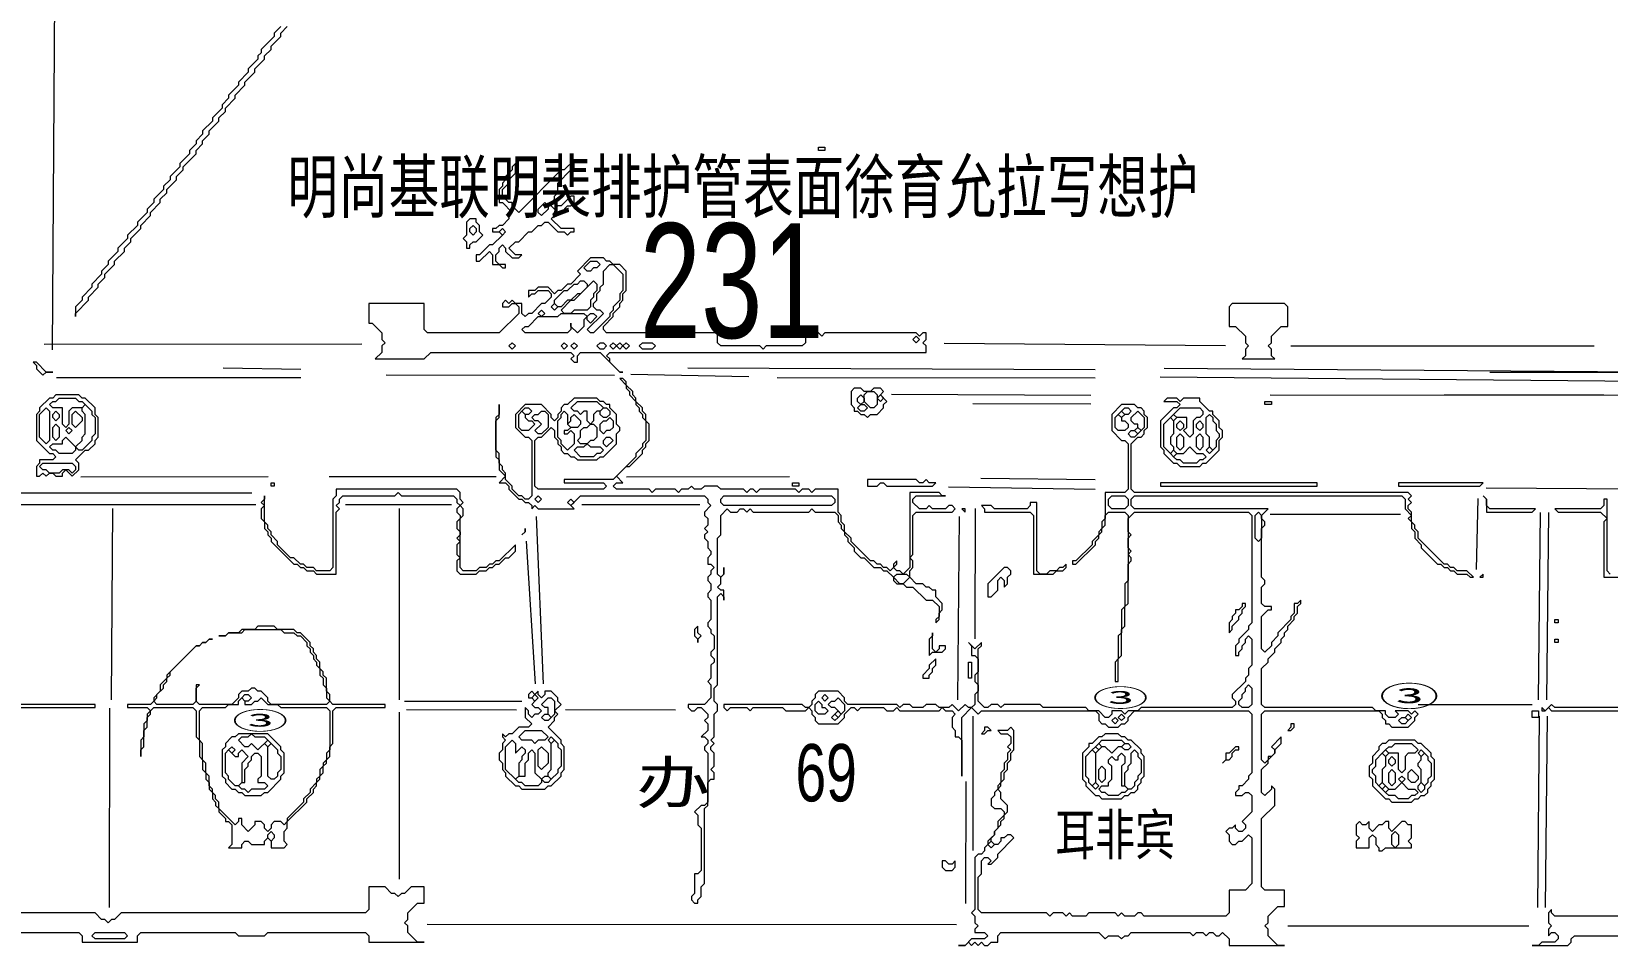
# Model space of a CAD drawing. Extents: x 10 to 1972, y 11 to 1392.
# Drawn here: x 730.5 to 1214.1, y 476 to 756.5 of the extents above; entities that cross this region are included whole.
import ezdxf

# ---------------------------------------------------------------- set-up
doc = ezdxf.new("R2010")
doc.units = 0
for name, color, linetype, lineweight in [('OCR_TEXT', 6, 'Continuous', 0), ('TRACE_CURVE', 6, 'Continuous', 0), ('TRACE_STRAIGHT', 5, 'Continuous', 0), ('TRACE_TEXT_SYMBOL', 6, 'Continuous', 0)]:
    doc.layers.add(name, color=color, linetype=linetype, lineweight=lineweight)
doc.styles.add('wqy-unicode', font='wqy-unicode.lff')

msp = doc.modelspace()

# ---------------------------------------------------------------- linework, layer by layer
at = {"layer": 'TRACE_CURVE', "color": 6}
for points in [[(807, 758), (805, 756), (805, 755), (801, 751), (801, 750), (800, 749), (800, 748), (797, 745), (797, 744), (794, 741), (794, 740), (791, 737), (791, 736), (789, 734), (789, 733), (786, 730), (786, 729), (783, 726), (783, 725), (781, 723), (781, 722), (779, 720), (779, 719), (776, 716), (776, 715), (773, 712), (773, 711)], [(799, 745), (802, 748), (802, 749), (804, 751), (804, 752), (807, 755), (807, 756), (809, 758)], [(773, 711), (771, 709), (771, 708), (768, 705), (768, 704), (766, 702), (766, 701), (763, 698), (763, 697), (760, 694), (760, 693), (757, 690), (757, 689), (754, 686), (754, 685), (752, 683), (752, 682), (749, 679), (749, 678), (746, 675), (746, 674), (744, 672), (744, 669), (744, 670), (748, 674), (748, 675), (751, 678), (751, 679), (753, 681), (753, 682), (756, 685), (756, 686), (759, 689), (759, 690), (761, 692), (761, 693), (764, 696), (764, 697), (767, 700), (767, 701), (770, 704), (770, 705), (772, 707), (772, 708), (775, 711), (775, 712), (777, 714), (777, 715), (781, 719), (781, 720), (783, 722), (783, 723), (785, 725), (785, 726), (788, 729), (788, 730), (790, 732), (790, 733), (793, 736), (793, 737), (796, 740), (796, 741), (799, 744), (799, 745)], [(911, 650), (913, 648), (913, 647), (914, 646), (914, 645), (916, 643), (916, 642), (917, 641), (917, 640), (918, 639), (918, 638), (919, 637), (919, 631), (918, 630), (918, 629), (916, 627), (916, 626), (909, 619), (894, 619), (894, 618), (906, 618), (907, 617), (906, 616), (886, 616), (885, 617), (885, 631), (886, 632), (887, 632), (890, 635), (891, 634), (891, 632), (892, 631), (892, 630), (893, 629), (893, 628), (894, 627), (895, 627), (896, 626), (897, 626), (898, 625), (904, 625), (905, 626), (906, 626), (910, 630), (910, 633), (911, 634), (911, 635), (910, 636), (910, 639), (908, 641), (908, 642), (907, 642), (906, 643), (905, 643), (904, 644), (897, 644), (895, 642), (894, 642), (893, 641), (893, 640), (892, 639), (892, 638), (891, 637), (890, 638)], [(993, 592), (992, 592), (991, 593), (990, 593), (989, 594), (988, 594), (982, 600), (982, 601), (980, 603), (980, 605), (979, 606), (979, 608), (978, 609), (978, 616), (971, 616), (970, 615), (969, 616), (967, 616), (966, 615), (965, 616), (954, 616), (953, 615), (952, 616), (951, 616), (950, 615), (949, 616), (942, 616), (941, 617), (937, 617), (936, 616), (934, 616), (933, 617), (932, 616), (930, 616), (929, 615), (928, 616), (922, 616), (921, 615), (920, 616), (910, 616), (909, 617), (910, 618), (912, 618), (910, 620), (913, 623), (914, 623), (918, 627), (918, 628), (919, 629), (919, 630), (920, 631), (920, 636), (919, 637), (919, 639), (918, 640), (918, 641), (916, 643), (916, 644), (915, 645), (915, 646), (913, 648), (913, 649), (912, 650), (911, 650)], [(890, 638), (890, 639), (887, 642), (882, 642), (879, 639), (879, 635), (882, 632), (883, 632), (884, 631), (884, 614), (883, 613), (882, 613), (881, 614), (880, 614), (878, 616), (878, 617), (876, 619), (876, 621), (875, 622), (875, 623), (874, 624), (874, 627), (873, 628), (873, 637), (874, 638), (874, 642), (874, 639), (873, 638), (873, 626), (874, 625), (874, 622), (876, 620), (874, 618), (876, 618), (877, 617), (877, 616), (880, 613), (881, 613), (882, 612), (883, 612), (884, 611), (884, 610), (885, 611), (886, 610), (897, 610), (896, 611), (899, 614), (937, 614), (938, 613), (938, 612), (939, 611), (937, 609), (937, 608), (938, 607), (938, 605), (937, 604), (938, 603), (937, 602), (937, 601), (938, 600), (938, 598), (939, 597), (939, 596), (938, 595)], [(1065, 642), (1062, 639), (1062, 634), (1065, 631), (1066, 631), (1067, 630), (1067, 616), (1066, 615), (1060, 615), (1060, 607), (1059, 606), (1059, 604), (1058, 603), (1058, 602), (1056, 600), (1056, 599), (1051, 594), (1050, 594), (1050, 593), (1051, 593), (1057, 599), (1057, 600), (1058, 601), (1058, 602), (1059, 603), (1059, 604), (1060, 605), (1060, 608), (1061, 609), (1066, 609), (1067, 608), (1067, 588), (1066, 587), (1066, 580), (1065, 579), (1065, 572), (1064, 571), (1064, 564), (1063, 563), (1063, 557), (1064, 557), (1064, 564), (1065, 565), (1065, 573), (1066, 574), (1066, 580), (1067, 581), (1067, 593), (1068, 594), (1068, 595), (1067, 596), (1068, 597), (1067, 598), (1067, 601), (1068, 602), (1067, 603), (1067, 607), (1069, 609), (1104, 609), (1105, 608), (1105, 575), (1104, 574), (1104, 573), (1101, 570)], [(1163, 593), (1164, 592), (1165, 592), (1166, 591), (1167, 591), (1168, 590), (1171, 590), (1172, 589), (1173, 589), (1171, 591), (1168, 591), (1167, 592), (1166, 592), (1165, 593), (1164, 593), (1156, 601), (1156, 603), (1155, 604), (1155, 605), (1154, 606), (1154, 609), (1153, 610), (1153, 611), (1154, 612), (1153, 613), (1154, 614), (1153, 615), (1069, 615), (1068, 616), (1068, 630), (1070, 632), (1071, 632), (1072, 633), (1072, 634), (1073, 635), (1073, 638), (1072, 639), (1072, 640), (1071, 641), (1070, 641), (1069, 642), (1065, 642)], [(985, 595), (986, 595), (989, 592), (991, 592), (992, 591), (993, 591), (995, 589), (995, 588), (996, 587), (998, 587), (999, 586), (1001, 586), (1005, 582), (1007, 582), (1009, 580), (1009, 577), (1008, 576), (1008, 575), (1009, 576), (1009, 578), (1010, 579), (1010, 581), (1008, 583), (1008, 585), (1007, 585), (1006, 586), (1005, 586), (1004, 587), (1002, 587), (1000, 589), (1000, 591), (1001, 592), (1001, 594), (1000, 595), (1001, 596), (1001, 608), (1002, 609), (1013, 609), (1014, 610), (1013, 611), (1012, 611), (1011, 610), (1007, 610), (1006, 611), (1005, 610), (1003, 610), (1001, 612), (1001, 613), (1002, 614), (1011, 614), (1010, 614), (1009, 615), (1000, 615), (1000, 592), (998, 590), (997, 591), (996, 591), (995, 592), (996, 593), (996, 594), (995, 593), (995, 592), (994, 591), (993, 592)], [(935, 490), (936, 491), (936, 494), (937, 495), (937, 518), (938, 519), (938, 526), (939, 527), (940, 527), (940, 529), (939, 530), (940, 531), (940, 535), (939, 536), (939, 537), (940, 538), (939, 539), (940, 540), (940, 547), (941, 548), (941, 550), (940, 551), (940, 555), (941, 556), (941, 583), (942, 584), (943, 583), (943, 582), (943, 585), (942, 585), (941, 586), (942, 587), (942, 589), (943, 590), (943, 592), (943, 590), (942, 589), (941, 590), (941, 601), (942, 602), (942, 608), (944, 610), (945, 609), (947, 609), (948, 610), (949, 610), (950, 609), (951, 610), (952, 609), (969, 609), (970, 610), (971, 609), (977, 609), (978, 608), (978, 606), (979, 605), (979, 604), (980, 603), (980, 602), (981, 601), (981, 600), (983, 598), (983, 597), (985, 595)], [(1142, 549), (1109, 549), (1108, 550), (1108, 561), (1110, 563), (1110, 564), (1112, 566), (1112, 567), (1114, 569), (1114, 570), (1115, 571), (1115, 572), (1116, 573), (1116, 574), (1118, 576), (1118, 577), (1119, 578), (1119, 580), (1120, 581), (1120, 582), (1119, 581), (1118, 581), (1118, 578), (1117, 577), (1117, 576), (1113, 572), (1113, 571), (1111, 569), (1111, 568), (1109, 566), (1108, 567), (1108, 577), (1110, 579), (1111, 579), (1111, 580), (1109, 580), (1108, 581), (1108, 586), (1109, 587), (1109, 588), (1108, 589), (1108, 604), (1109, 605), (1109, 606), (1108, 607), (1108, 608), (1110, 610), (1069, 610), (1068, 611), (1068, 613), (1069, 614), (1151, 614), (1152, 613), (1152, 610), (1154, 608), (1153, 607), (1154, 606), (1154, 604), (1155, 603), (1155, 601), (1157, 599), (1157, 598), (1162, 593), (1163, 593)], [(938, 595), (938, 593), (939, 593), (940, 592), (939, 591), (939, 590), (938, 589), (938, 588), (939, 587), (939, 585), (938, 584), (938, 583), (939, 582), (939, 576), (938, 575), (938, 574), (939, 573), (939, 572), (940, 571), (940, 567), (939, 566), (939, 565), (940, 564), (940, 563), (939, 562), (939, 558), (938, 557), (939, 556), (939, 552), (937, 550), (932, 550), (932, 549), (933, 548), (934, 548), (935, 549), (936, 549), (938, 547), (938, 546), (937, 545), (938, 544), (938, 542), (936, 540), (937, 540), (938, 539), (938, 538), (937, 537), (937, 536), (938, 535), (938, 520), (937, 519), (936, 519), (934, 517), (935, 516), (935, 513), (936, 512), (936, 499), (935, 498), (934, 498), (934, 492), (933, 491), (933, 490), (934, 489), (935, 489), (935, 490)], [(800, 574), (799, 573), (795, 573), (794, 572), (791, 572), (790, 571), (788, 571), (790, 571), (791, 572), (795, 572), (796, 573), (807, 573), (808, 572), (811, 572), (812, 571), (813, 571), (815, 569), (815, 568), (816, 567), (816, 566), (817, 565), (817, 564), (818, 563), (818, 562), (819, 561), (819, 559), (820, 558), (820, 556), (821, 555), (821, 552), (822, 551), (821, 550), (804, 550), (803, 551), (803, 552), (801, 554), (800, 554), (799, 555), (798, 555), (797, 554), (795, 554), (794, 553), (794, 552), (792, 550), (782, 550), (781, 551), (781, 555), (782, 556), (781, 556), (781, 551), (780, 550), (769, 550), (768, 551), (769, 552), (769, 553), (771, 555), (771, 556), (772, 557), (772, 558), (773, 559), (773, 560), (781, 568), (782, 568), (783, 569)], [(802, 508), (803, 509), (804, 508), (804, 506), (808, 506), (809, 507), (808, 508), (808, 511), (809, 512), (809, 514), (815, 520), (815, 521), (817, 523), (817, 524), (818, 525), (818, 526), (819, 527), (819, 528), (820, 529), (820, 531), (821, 532), (821, 533), (822, 534), (822, 537), (823, 538), (823, 548), (824, 549), (839, 549), (839, 550), (823, 550), (822, 551), (822, 553), (821, 554), (821, 558), (820, 559), (820, 560), (819, 561), (819, 563), (818, 564), (818, 565), (817, 566), (817, 567), (816, 568), (816, 569), (813, 572), (812, 572), (811, 573), (806, 573), (805, 574), (800, 574)], [(1101, 570), (1101, 569), (1100, 568), (1100, 565), (1101, 565), (1101, 566), (1102, 567), (1102, 568), (1103, 569), (1103, 570), (1104, 571), (1105, 570), (1105, 562), (1104, 561), (1104, 559), (1103, 558), (1103, 557), (1099, 553), (1099, 552), (1100, 551), (1100, 550), (1099, 549), (1071, 549), (1070, 548), (1067, 548), (1066, 547), (1065, 548), (1062, 548), (1062, 547), (1061, 546), (1060, 546), (1058, 548), (1055, 548), (1054, 549), (1041, 549), (1040, 550), (1029, 550), (1028, 549), (1027, 550), (1025, 550), (1024, 549), (1023, 549), (1021, 551), (1021, 567), (1022, 568), (1022, 569), (1020, 567), (1018, 569), (1019, 568), (1019, 565), (1020, 565), (1021, 564), (1021, 560), (1020, 559), (1020, 557), (1021, 556), (1021, 554), (1020, 553), (1020, 550), (1019, 549), (1018, 549), (1017, 550), (1015, 548), (1013, 550)], [(783, 569), (784, 569), (785, 570), (786, 570), (785, 570), (784, 569), (783, 569), (782, 568), (781, 568), (772, 559), (772, 558), (770, 556), (770, 554), (768, 552), (768, 551), (767, 550), (760, 550), (760, 549), (766, 549), (767, 548), (766, 547), (766, 545), (765, 544), (765, 540), (764, 539), (764, 534), (764, 536), (765, 537), (765, 542), (766, 543), (766, 546), (767, 547), (767, 548), (768, 549), (780, 549), (781, 548), (781, 540), (782, 539), (782, 534), (783, 533), (783, 530), (784, 529), (784, 527), (785, 526), (785, 524), (786, 523), (786, 521), (787, 520), (787, 519), (788, 518), (788, 517), (790, 515), (790, 514), (791, 514), (792, 513), (792, 507), (791, 506), (795, 506), (795, 507), (796, 508), (797, 508), (798, 507), (802, 507), (802, 508)], [(1013, 550), (1012, 549), (1009, 549), (1008, 550), (1005, 550), (1004, 549), (1001, 549), (1000, 550), (998, 550), (997, 549), (996, 550), (981, 550), (980, 551), (980, 552), (978, 554), (972, 554), (971, 553), (971, 552), (970, 551), (970, 550), (969, 549), (968, 549), (967, 550), (943, 550), (943, 549), (944, 548), (945, 549), (950, 549), (951, 548), (952, 549), (961, 549), (962, 548), (968, 548), (969, 549), (970, 548), (970, 547), (971, 546), (971, 545), (972, 544), (978, 544), (980, 546), (980, 547), (982, 549), (983, 549), (984, 548), (985, 549), (992, 549), (993, 548), (995, 548), (996, 549), (997, 548), (1009, 548), (1010, 549), (1011, 548), (1013, 548), (1014, 547), (1013, 546), (1013, 543), (1014, 542), (1014, 540), (1015, 540), (1016, 539), (1016, 528), (1016, 546)], [(1016, 546), (1019, 549), (1021, 547), (1022, 548), (1057, 548), (1058, 547), (1058, 545), (1059, 544), (1060, 544), (1061, 543), (1064, 543), (1065, 544), (1066, 544), (1067, 545), (1067, 546), (1069, 548), (1104, 548), (1105, 547), (1105, 529), (1104, 528), (1104, 527), (1102, 525), (1101, 525), (1101, 524), (1100, 523), (1100, 522), (1102, 522), (1103, 523), (1104, 523), (1105, 522), (1105, 517), (1102, 514), (1103, 513), (1103, 512), (1102, 511), (1101, 511), (1100, 512), (1100, 513), (1099, 512), (1098, 512), (1097, 511), (1098, 510), (1098, 508), (1099, 507), (1100, 507), (1101, 508), (1102, 508), (1104, 510), (1105, 509), (1105, 495), (1103, 493), (1098, 493), (1098, 486), (1097, 485), (1072, 485), (1071, 486), (1070, 486), (1069, 485), (1066, 485), (1065, 486), (1064, 485), (1063, 486), (1055, 486), (1054, 485)], [(1093, 480), (1094, 479), (1095, 479), (1096, 480), (1098, 478), (1098, 476), (1115, 476), (1113, 476), (1110, 479), (1110, 481), (1109, 482), (1110, 483), (1110, 485), (1113, 488), (1115, 488), (1115, 493), (1109, 493), (1108, 494), (1108, 515), (1112, 519), (1112, 524), (1111, 525), (1111, 524), (1109, 522), (1108, 523), (1108, 530), (1110, 532), (1110, 533), (1112, 535), (1112, 536), (1114, 538), (1114, 540), (1111, 537), (1112, 536), (1112, 535), (1111, 534), (1110, 534), (1110, 533), (1109, 532), (1108, 533), (1108, 547), (1109, 548), (1144, 548), (1145, 547), (1145, 546), (1146, 545), (1146, 544), (1147, 544), (1148, 543), (1153, 543), (1155, 545), (1155, 546), (1156, 547), (1155, 548), (1154, 547), (1153, 548), (1149, 548), (1150, 547), (1149, 546), (1147, 546), (1146, 547), (1146, 548), (1143, 548), (1142, 549)], [(1054, 485), (1050, 485), (1049, 486), (1048, 485), (1047, 486), (1044, 486), (1043, 485), (1042, 486), (1022, 486), (1021, 487), (1021, 497), (1022, 498), (1022, 502), (1023, 503), (1024, 503), (1025, 502), (1024, 501), (1025, 501), (1027, 503), (1027, 504), (1032, 509), (1031, 510), (1030, 510), (1029, 509), (1028, 509), (1028, 508), (1027, 507), (1026, 507), (1025, 508), (1025, 509), (1026, 510), (1026, 511), (1028, 513), (1028, 514), (1029, 515), (1029, 516), (1030, 517), (1030, 519), (1028, 521), (1028, 523), (1027, 524), (1028, 525), (1028, 526), (1029, 527), (1029, 529), (1030, 530), (1030, 532), (1031, 533), (1031, 535), (1032, 536), (1032, 542), (1031, 543), (1030, 542), (1027, 542), (1028, 541), (1030, 541), (1031, 540), (1031, 538), (1030, 537), (1031, 536), (1030, 535), (1030, 533), (1029, 532), (1029, 530)], [(1029, 530), (1028, 529), (1028, 526), (1027, 525), (1027, 524), (1026, 523), (1026, 522), (1025, 521), (1025, 519), (1026, 518), (1028, 518), (1029, 517), (1029, 516), (1027, 514), (1027, 512), (1026, 511), (1026, 510), (1024, 508), (1024, 507), (1023, 506), (1023, 505), (1022, 504), (1021, 504), (1020, 503), (1020, 487), (1019, 486), (1020, 485), (1020, 483), (1021, 482), (1020, 481), (1020, 480), (1023, 480), (1024, 479), (1023, 478), (1019, 478), (1017, 476), (1015, 476), (1017, 476), (1018, 477), (1019, 476), (1020, 477), (1021, 476), (1022, 477), (1023, 476), (1024, 476), (1025, 477), (1027, 477), (1027, 479), (1028, 480), (1058, 480), (1060, 478), (1061, 479), (1064, 479), (1065, 478), (1066, 479), (1067, 479), (1068, 480), (1086, 480), (1087, 479), (1088, 480), (1090, 480), (1091, 479), (1092, 480), (1093, 480)]]:
    msp.add_lwpolyline(points, dxfattribs=at)
for points in [[(880, 639), (881, 640), (882, 639), (882, 638), (883, 637), (884, 637), (885, 636), (883, 634), (881, 634), (880, 635)], [(881, 640), (882, 641), (883, 641), (884, 640), (883, 639), (882, 639)], [(886, 639), (887, 640), (888, 640), (889, 639), (889, 635), (887, 633), (886, 633), (885, 634), (887, 636), (886, 637), (885, 637), (884, 638), (885, 639)], [(893, 639), (894, 640), (895, 639), (895, 636), (896, 635), (895, 634), (894, 634), (894, 633), (895, 633), (896, 634), (897, 633), (897, 630), (895, 628), (893, 630), (893, 631), (892, 632), (892, 637), (893, 638)], [(896, 638), (897, 639), (899, 637), (899, 636), (898, 635), (896, 635), (895, 636), (896, 637)], [(898, 643), (904, 643), (906, 641), (905, 640), (904, 640), (903, 639), (903, 637), (902, 636), (901, 637), (901, 640), (900, 640), (899, 639), (898, 640), (897, 640), (896, 641)], [(905, 640), (906, 641), (907, 641), (908, 640), (908, 639), (907, 638), (906, 638), (905, 639)], [(1063, 638), (1064, 639), (1065, 638), (1065, 637), (1066, 637), (1067, 636), (1067, 635), (1066, 634), (1064, 634), (1063, 635)], [(1064, 639), (1065, 640), (1066, 639), (1065, 638)], [(1065, 640), (1066, 641), (1067, 641), (1068, 640), (1067, 639), (1066, 639)], [(1070, 640), (1072, 638), (1072, 635), (1071, 634), (1070, 635), (1070, 636), (1069, 636), (1068, 637), (1068, 638)], [(901, 635), (902, 636), (903, 636), (904, 635), (904, 632), (903, 631), (902, 631), (901, 630), (899, 630), (898, 631), (899, 632), (899, 634), (900, 635)], [(907, 637), (908, 638), (909, 637), (909, 635), (908, 634), (907, 634), (906, 633), (905, 634), (905, 636), (906, 637)], [(1067, 633), (1068, 634), (1069, 634), (1070, 633), (1069, 632), (1068, 632)], [(1069, 634), (1070, 635), (1071, 634), (1070, 633)], [(900, 629), (901, 630), (902, 629), (905, 629), (906, 628), (905, 627), (904, 627), (903, 626), (899, 626), (897, 628), (898, 629)], [(906, 631), (907, 632), (908, 632), (909, 631), (907, 629), (906, 630)], [(885, 613), (886, 614), (887, 613), (886, 612)], [(895, 612), (896, 613), (897, 612), (896, 611)], [(942, 613), (943, 614), (976, 614), (977, 613), (977, 612), (976, 611), (943, 611), (942, 612)], [(1061, 613), (1062, 614), (1066, 614), (1067, 613), (1067, 611), (1066, 610), (1062, 610), (1061, 611)], [(1106, 608), (1107, 609), (1108, 608), (1108, 601), (1107, 600), (1106, 601)], [(995, 589), (996, 590), (999, 590), (1000, 589), (998, 587), (997, 587)], [(794, 551), (795, 552), (796, 551), (796, 550), (798, 550), (799, 551), (800, 551), (801, 552), (803, 550), (806, 550), (807, 549), (821, 549), (822, 548), (822, 536), (821, 535), (821, 533), (820, 532), (820, 531), (819, 530), (819, 528), (818, 527), (818, 526), (816, 524), (816, 523), (814, 521), (814, 520), (809, 515), (809, 514), (808, 513), (807, 514), (805, 514), (804, 513), (804, 512), (803, 511), (802, 512), (802, 513), (801, 514), (799, 514), (799, 513), (797, 511), (795, 513), (795, 515), (794, 515), (794, 514), (793, 513), (788, 518), (788, 520), (787, 521), (787, 522), (786, 523), (786, 524), (785, 525), (785, 528), (784, 529), (784, 532), (783, 533), (783, 538), (782, 539), (782, 548), (783, 549), (790, 549), (791, 550), (794, 550)], [(795, 552), (796, 553), (797, 553), (798, 552), (797, 551), (796, 551)], [(973, 552), (974, 553), (975, 552), (974, 551)], [(977, 551), (978, 552), (980, 550), (980, 548), (979, 547), (977, 549), (976, 549), (975, 550), (976, 551)], [(1103, 555), (1104, 556), (1105, 555), (1105, 550), (1104, 549), (1102, 549), (1101, 550), (1101, 551), (1102, 552), (1102, 553), (1103, 554)], [(971, 550), (972, 551), (973, 550), (973, 549), (974, 549), (975, 548), (974, 547), (972, 547), (971, 548)], [(976, 546), (977, 547), (978, 546), (977, 545)], [(977, 547), (978, 548), (979, 547), (978, 546)], [(1064, 546), (1065, 547), (1066, 546), (1065, 545)], [(1152, 546), (1153, 547), (1154, 546), (1153, 545)], [(1062, 545), (1063, 546), (1064, 545), (1063, 544)], [(1150, 545), (1151, 546), (1152, 546), (1153, 545), (1152, 544), (1151, 544)], [(803, 510), (804, 511), (805, 510), (805, 509), (804, 508), (803, 509)], [(1024, 507), (1025, 508), (1026, 507), (1025, 506)]]:
    msp.add_lwpolyline(points, close=True, dxfattribs=at)
at = {"layer": 'TRACE_STRAIGHT', "color": 5}
for p, q in [((736.94, 658.85), (738.31, 853.84)), ((734.37, 660.59), (831.87, 660.64)), ((1010.58, 660.81), (1096.86, 660.17)), ((1117, 660), (1210, 660)), ((789.34, 653.27), (813.13, 652.88)), ((931.87, 653.29), (1056.87, 652.82)), ((1078.12, 653.21), (1224.38, 652.01)), ((738.12, 650.28), (813.12, 650.33)), ((839.37, 651.1), (909.37, 651.08)), ((914.37, 651.29), (950.66, 650.59)), ((959.37, 650.34), (1056.88, 650.26)), ((1076.89, 650.52), (1225.64, 649.17)), ((1178, 652), (1219, 652)), ((994.37, 645.18), (1055.62, 644.93)), ((1110.62, 644.99), (1236.87, 644.89)), ((1164, 645), (1213, 645)), ((1019.37, 642.31), (1055.63, 642.26)), ((745.62, 619.88), (803.13, 619.98)), ((821.87, 619.97), (873.13, 619.9)), ((913.12, 619.85), (963.13, 619.93)), ((1021.85, 619.44), (1056.88, 619.05)), ((718.13, 614.89), (798.13, 614.87)), ((1011.88, 616.73), (1056.89, 616.01)), ((1176.88, 616.45), (1223.12, 616.19)), ((719.38, 611.36), (799.38, 611.37)), ((755.01, 551.38), (755.48, 610.14)), ((826.88, 611.38), (859.38, 611.38)), ((843.44, 551.37), (843.45, 610.12)), ((899.38, 611.38), (935.62, 611.38)), ((1020.07, 570.13), (1020.22, 610.13)), ((1173.89, 591.39), (1174.42, 613.17)), ((885.33, 607.61), (887.49, 556.35)), ((1014.81, 551.36), (1015.33, 607.63)), ((1110.62, 608.39), (1150.63, 608.39)), ((1192.98, 551.38), (1193.57, 608.88)), ((1195.48, 551.38), (1196.09, 608.88)), ((882.32, 600.07), (885.06, 556.34)), ((754.46, 487.63), (754.5, 548.88)), ((843.42, 496.37), (843.46, 547.62)), ((845, 551), (881, 551)), ((845.62, 548.44), (879.38, 548.36)), ((894.37, 548.41), (928.13, 548.35)), ((1156, 550), (1191, 550)), ((1019.38, 546.38), (1019.38, 505.12)), ((1192.76, 487.62), (1193.26, 546.37)), ((1195.13, 487.62), (1195.72, 546.37)), ((1017.23, 488.87), (1017.32, 526.37)), ((851.87, 482.57), (1014.37, 482.48)), ((1116, 482), (1190, 482))]:
    msp.add_line(p, q, dxfattribs=at)
at = {"layer": 'TRACE_TEXT_SYMBOL', "color": 6}
for points in [[(972, 721), (974, 721), (974, 720), (972, 720)], [(888, 704), (889, 703), (889, 702), (887, 700), (886, 701), (886, 702)], [(865, 699), (864, 698), (864, 694), (863, 693), (864, 692), (864, 690), (865, 690), (865, 691), (866, 692), (867, 692), (869, 694), (868, 695), (868, 697), (867, 698), (867, 699)], [(865, 696), (866, 697), (867, 696), (867, 695), (866, 694), (865, 695)], [(874, 695), (875, 696), (876, 695), (875, 694)], [(902, 686), (904, 686), (905, 685), (904, 684), (903, 684), (902, 683), (901, 683), (900, 684)], [(908, 685), (909, 685), (912, 682), (912, 677), (911, 676), (911, 674), (909, 672), (909, 671), (908, 670), (908, 669), (903, 664), (902, 664), (901, 665), (906, 670), (905, 671), (904, 671), (903, 672), (903, 673), (904, 674), (904, 676), (905, 677), (905, 678), (906, 679), (906, 683)], [(898, 679), (899, 680), (900, 680), (901, 679), (901, 678), (899, 676), (898, 676), (896, 674), (895, 674), (893, 672), (892, 672), (891, 673), (891, 674), (894, 677), (895, 677), (897, 679)], [(903, 680), (904, 679), (904, 677), (903, 676), (903, 675), (902, 674), (902, 672), (901, 671), (897, 671), (896, 670), (894, 670), (893, 671), (896, 674), (897, 674)], [(890, 672), (891, 673), (892, 672), (891, 671)], [(1099, 673), (1098, 672), (1098, 666), (1100, 666), (1103, 663), (1103, 661), (1104, 660), (1103, 659), (1103, 657), (1102, 656), (1112, 656), (1111, 657), (1111, 659), (1110, 660), (1111, 661), (1111, 663), (1114, 666), (1116, 666), (1116, 672), (1115, 673)], [(892, 669), (893, 670), (900, 670), (901, 669), (900, 668), (900, 666), (898, 664), (896, 666), (896, 667), (896, 665), (895, 664), (882, 664), (881, 665), (882, 666), (883, 666), (886, 669)], [(886, 670), (887, 671), (888, 670), (887, 669)], [(901, 669), (902, 670), (903, 670), (904, 669), (902, 667), (901, 668)], [(1001, 662), (1002, 663), (1003, 662), (1002, 661)], [(877, 660), (878, 661), (879, 660), (878, 659)], [(893, 660), (894, 661), (895, 660), (894, 659)], [(896, 660), (897, 661), (898, 660), (897, 659)], [(904, 660), (905, 661), (906, 661), (907, 660), (906, 659), (905, 659)], [(908, 660), (909, 661), (910, 660), (909, 659)], [(910, 660), (911, 661), (912, 660), (911, 659)], [(912, 660), (913, 661), (914, 660), (913, 659)], [(917, 660), (918, 661), (921, 661), (922, 660), (921, 659), (918, 659)], [(731, 655), (732, 654), (732, 653), (734, 651), (735, 652), (737, 652), (735, 652), (732, 655)], [(738, 645), (737, 644), (736, 644), (733, 641), (733, 640), (732, 639), (732, 631), (736, 627), (737, 627), (738, 626), (737, 625), (733, 625), (733, 624), (732, 623), (732, 620), (733, 620), (734, 621), (735, 620), (736, 621), (737, 621), (738, 620), (740, 620), (740, 621), (741, 622), (743, 620), (745, 622), (745, 624), (744, 625), (747, 628), (748, 628), (750, 630), (750, 631), (751, 632), (751, 638), (750, 639), (750, 641), (747, 644), (746, 644), (745, 645)], [(738, 643), (739, 644), (744, 644), (745, 643), (746, 643), (747, 642), (746, 641), (743, 641), (742, 640), (742, 636), (741, 635), (740, 636), (740, 641), (737, 641), (736, 642), (737, 643)], [(983, 647), (982, 646), (982, 642), (983, 641), (983, 640), (984, 640), (985, 639), (986, 639), (987, 638), (988, 639), (990, 639), (992, 641), (992, 642), (993, 643), (991, 645), (992, 646), (991, 647), (989, 647), (988, 646), (986, 646), (985, 647)], [(984, 644), (985, 645), (986, 644), (986, 643), (985, 642), (984, 643)], [(986, 645), (987, 646), (989, 646), (990, 645), (990, 642), (989, 641), (988, 641), (986, 643)], [(990, 644), (991, 645), (992, 644), (991, 643)], [(1079, 644), (1078, 643), (1082, 643), (1083, 642), (1082, 641), (1081, 641), (1077, 637), (1077, 629), (1078, 628), (1078, 627), (1081, 624), (1082, 624), (1083, 623), (1089, 623), (1090, 624), (1091, 624), (1095, 628), (1095, 631), (1096, 632), (1096, 634), (1095, 635), (1095, 637), (1093, 639), (1093, 640), (1092, 640), (1089, 643), (1089, 644), (1084, 644), (1083, 643), (1082, 644)], [(735, 641), (736, 640), (736, 631), (735, 630), (733, 632), (733, 639)], [(737, 639), (738, 640), (739, 639), (739, 638), (738, 637), (737, 638)], [(743, 639), (744, 640), (746, 638), (746, 637), (744, 635), (743, 636)], [(746, 641), (747, 642), (749, 640), (749, 639), (750, 638), (750, 633), (749, 632), (749, 631), (746, 628), (745, 628), (744, 629), (746, 631), (746, 632), (747, 633), (747, 639), (746, 640)], [(984, 641), (985, 642), (986, 642), (987, 641), (986, 640), (985, 640)], [(1080, 638), (1081, 639), (1082, 638), (1081, 637)], [(1083, 641), (1089, 641), (1090, 640), (1090, 639), (1089, 638), (1088, 638), (1087, 637), (1087, 633), (1086, 632), (1084, 634), (1085, 635), (1085, 638), (1082, 638), (1081, 639)], [(1091, 638), (1092, 639), (1093, 638), (1093, 637), (1094, 636), (1094, 634), (1095, 633), (1095, 632), (1094, 631), (1094, 629), (1093, 628), (1092, 629), (1092, 632), (1091, 633)], [(1109, 643), (1111, 643), (1111, 642), (1109, 642)], [(737, 635), (738, 636), (739, 635), (739, 632), (738, 631), (737, 632)], [(741, 634), (742, 635), (743, 634), (742, 633)], [(1080, 638), (1081, 637), (1081, 633), (1080, 632), (1080, 630), (1081, 629), (1081, 628), (1080, 627), (1078, 629), (1078, 636)], [(1082, 636), (1083, 637), (1084, 636), (1084, 635), (1083, 634), (1082, 635)], [(1088, 636), (1089, 637), (1090, 636), (1090, 635), (1089, 634), (1088, 635)], [(740, 631), (741, 632), (744, 629), (744, 628), (743, 627), (739, 627), (738, 628), (737, 628), (736, 629), (737, 630), (740, 630)], [(1086, 629), (1088, 627), (1090, 627), (1091, 626), (1090, 625), (1089, 625), (1088, 624), (1084, 624), (1083, 625), (1082, 625), (1081, 626), (1082, 627), (1084, 627)], [(1082, 632), (1083, 633), (1084, 632), (1084, 629), (1083, 628), (1082, 629)], [(1088, 632), (1089, 633), (1090, 632), (1090, 629), (1089, 628), (1088, 629)], [(1091, 628), (1092, 629), (1093, 628), (1092, 627)], [(733, 623), (734, 624), (743, 624), (744, 623), (744, 622), (743, 621), (742, 622), (740, 622), (739, 621), (736, 621), (735, 622), (734, 622)], [(1080, 627), (1081, 628), (1082, 627), (1081, 626)], [(804, 618), (805, 618), (805, 617), (804, 617)], [(964, 618), (966, 618), (966, 617), (964, 617)], [(987, 619), (987, 617), (990, 617), (991, 618), (992, 618), (993, 617), (1007, 617), (1008, 618), (1006, 618), (1005, 619), (1004, 618), (1003, 618), (1002, 619)], [(1077, 618), (1077, 617), (1125, 617), (1125, 618)], [(1150, 618), (1150, 617), (1175, 617), (1176, 618)], [(1016, 610), (1017, 609), (1017, 610)], [(1037, 612), (1037, 611), (1036, 610), (1026, 610), (1025, 611), (1022, 611), (1023, 610), (1023, 609), (1037, 609), (1038, 608), (1038, 590), (1044, 590), (1045, 591), (1047, 591), (1048, 592), (1048, 593), (1047, 592), (1046, 592), (1045, 591), (1043, 591), (1042, 590), (1040, 590), (1039, 591), (1039, 612)], [(1176, 614), (1177, 613), (1177, 609), (1191, 609), (1192, 610), (1178, 610), (1177, 611), (1177, 613)], [(882, 604), (882, 603), (881, 602), (882, 603)], [(1029, 592), (1024, 587), (1024, 583), (1025, 583), (1027, 585), (1027, 588), (1028, 589), (1029, 588), (1029, 586), (1030, 587), (1030, 589), (1031, 590), (1031, 591), (1030, 592)], [(1176, 590), (1175, 589), (1176, 589)], [(1102, 581), (1102, 580), (1101, 579), (1100, 579), (1100, 578), (1099, 577), (1099, 576), (1098, 575), (1098, 572), (1099, 573), (1099, 574), (1101, 576), (1101, 577), (1102, 578), (1102, 579), (1103, 580), (1103, 581)], [(1198, 576), (1199, 576), (1199, 575), (1198, 575)], [(935, 574), (934, 573), (934, 571), (935, 570), (935, 569), (935, 570), (936, 571), (935, 572)], [(1007, 572), (1007, 571), (1006, 570), (1006, 565), (1007, 566), (1010, 566), (1011, 567), (1011, 568), (1009, 568), (1009, 567), (1008, 566), (1007, 567)], [(1198, 570), (1199, 570), (1199, 569), (1198, 569)], [(1008, 564), (1006, 562), (1006, 561), (1004, 559), (1004, 558), (1006, 558), (1006, 559), (1007, 560), (1007, 561), (1008, 562)], [(1018, 563), (1019, 563), (1019, 558), (1018, 558)], [(884, 554), (883, 553), (883, 552), (884, 552), (885, 551), (884, 550), (885, 549), (886, 549), (887, 548), (886, 547), (885, 547), (884, 546), (883, 547), (883, 548), (882, 549), (882, 546), (884, 544), (883, 543), (880, 543), (878, 541), (877, 541), (876, 540), (875, 541), (875, 540), (876, 539), (875, 538), (875, 536), (874, 535), (874, 533), (875, 532), (875, 530), (876, 529), (876, 528), (879, 525), (880, 525), (881, 524), (888, 524), (889, 525), (890, 525), (893, 528), (893, 529), (894, 530), (894, 537), (893, 538), (893, 539), (889, 543), (891, 545), (891, 546), (892, 547), (891, 548), (893, 550), (892, 551), (892, 552), (890, 554), (888, 554), (888, 553), (887, 552), (886, 553), (886, 554), (885, 553)], [(884, 552), (885, 553), (886, 552), (885, 551)], [(889, 552), (890, 552), (891, 551), (891, 547), (890, 546), (889, 547), (889, 549), (888, 549), (887, 550)], [(887, 546), (888, 547), (889, 547), (890, 546), (889, 545), (888, 545)], [(1191, 548), (1193, 548), (1193, 546), (1191, 546)], [(1197, 550), (1195, 548), (1194, 549), (1194, 548), (1195, 548), (1196, 549), (1197, 548), (1239, 548), (1239, 549), (1198, 549)], [(882, 542), (887, 542), (889, 540), (888, 539), (886, 539), (885, 538), (884, 539), (881, 539), (880, 540)], [(1023, 543), (1023, 542), (1022, 541), (1023, 541), (1024, 542), (1025, 542), (1024, 543)], [(1117, 544), (1117, 543), (1116, 542), (1117, 542), (1118, 543), (1118, 544)], [(794, 541), (793, 540), (792, 540), (790, 538), (790, 537), (789, 536), (789, 528), (790, 527), (790, 526), (792, 524), (793, 524), (794, 523), (795, 523), (796, 522), (801, 522), (802, 523), (803, 523), (807, 527), (807, 528), (808, 529), (808, 535), (807, 536), (807, 537), (803, 541)], [(791, 536), (792, 537), (793, 536), (792, 535)], [(797, 540), (798, 541), (799, 540), (802, 540), (803, 539), (800, 536), (798, 538), (797, 537), (796, 537), (794, 539), (795, 540)], [(802, 538), (803, 539), (804, 538), (803, 537)], [(803, 537), (804, 538), (806, 536), (806, 535), (807, 534), (807, 530), (806, 529), (806, 528), (805, 527), (804, 527), (803, 528)], [(878, 539), (879, 538), (879, 535), (881, 537), (882, 536), (882, 535), (881, 534), (881, 533), (880, 532), (880, 528), (879, 527), (876, 530), (876, 537)], [(886, 536), (887, 537), (889, 535), (889, 532), (887, 530), (886, 531)], [(889, 539), (890, 540), (891, 539), (890, 538)], [(890, 538), (891, 539), (892, 538), (892, 537), (893, 536), (893, 531), (892, 530), (892, 529), (890, 527), (889, 528), (889, 529), (890, 530)], [(1060, 541), (1059, 540), (1058, 540), (1056, 538), (1055, 538), (1055, 537), (1053, 535), (1053, 527), (1054, 526), (1054, 525), (1057, 522), (1058, 522), (1059, 521), (1065, 521), (1066, 522), (1067, 522), (1068, 523), (1069, 523), (1070, 524), (1070, 525), (1071, 526), (1071, 527), (1072, 528), (1072, 534), (1071, 535), (1071, 536), (1068, 539), (1067, 539), (1066, 540), (1065, 540), (1064, 541)], [(1056, 536), (1057, 537), (1058, 536), (1057, 535)], [(1057, 537), (1058, 538), (1059, 537), (1058, 536)], [(1058, 538), (1059, 539), (1065, 539), (1066, 538), (1065, 537), (1064, 537), (1062, 535), (1060, 537), (1059, 537)], [(1065, 537), (1066, 538), (1067, 538), (1068, 537), (1067, 536), (1066, 536)], [(1100, 537), (1098, 535), (1097, 535), (1097, 533), (1096, 532), (1097, 533), (1098, 533), (1099, 534), (1099, 535), (1100, 536), (1101, 536), (1101, 537)], [(1147, 539), (1146, 538), (1145, 538), (1144, 537), (1144, 536), (1142, 534), (1142, 532), (1141, 531), (1141, 528), (1142, 527), (1142, 525), (1146, 521), (1147, 521), (1148, 520), (1154, 520), (1155, 521), (1156, 521), (1157, 522), (1158, 522), (1159, 523), (1159, 524), (1160, 525), (1160, 526), (1161, 527), (1161, 533), (1160, 534), (1160, 535), (1157, 538), (1156, 538), (1155, 539)], [(1148, 537), (1149, 538), (1154, 538), (1156, 536), (1155, 535), (1153, 535), (1152, 534), (1152, 530), (1151, 529), (1150, 530), (1150, 535), (1147, 535), (1146, 536), (1147, 537)], [(790, 535), (791, 536), (793, 534), (794, 534), (794, 535), (795, 536), (797, 534), (795, 532), (795, 526), (794, 525), (793, 525), (791, 527), (791, 528), (790, 529)], [(798, 534), (799, 535), (800, 535), (801, 534), (801, 528), (800, 527), (800, 526), (802, 526), (803, 525), (802, 524), (798, 524), (797, 523), (796, 524), (795, 524), (794, 525), (795, 526), (796, 526), (796, 530), (797, 531), (797, 532), (798, 533)], [(883, 535), (884, 536), (885, 535), (885, 529), (887, 527), (887, 526), (886, 525), (882, 525), (881, 526), (880, 526), (879, 527), (880, 528), (882, 528), (882, 532), (883, 533)], [(1056, 536), (1057, 535), (1057, 526), (1056, 525), (1055, 526), (1055, 527), (1054, 528), (1054, 534)], [(1064, 534), (1065, 535), (1066, 534), (1066, 532), (1065, 531), (1065, 525), (1066, 525), (1067, 524), (1066, 523), (1065, 523), (1064, 522), (1061, 522), (1060, 523), (1059, 523), (1058, 524), (1059, 525), (1061, 525), (1061, 526), (1062, 527), (1062, 531), (1061, 532), (1061, 533), (1062, 534), (1063, 533), (1064, 533)], [(1068, 535), (1069, 536), (1070, 535), (1070, 534), (1071, 533), (1071, 529), (1070, 528), (1070, 527), (1069, 526), (1069, 525), (1068, 524), (1067, 524), (1066, 525), (1066, 529), (1067, 530), (1067, 531), (1068, 532)], [(1145, 535), (1146, 534), (1146, 531), (1145, 530), (1145, 526), (1144, 525), (1143, 526), (1143, 528), (1142, 529), (1142, 530), (1143, 531), (1143, 533)], [(1145, 535), (1146, 536), (1147, 535), (1146, 534)], [(1147, 533), (1148, 534), (1149, 533), (1149, 532), (1148, 531), (1147, 532)], [(1156, 535), (1157, 536), (1158, 535), (1157, 534)], [(1157, 534), (1158, 535), (1159, 534), (1159, 533), (1160, 532), (1160, 528), (1159, 527), (1159, 526), (1158, 525), (1157, 526), (1157, 530), (1156, 531), (1156, 532), (1157, 533)], [(887, 527), (888, 528), (889, 528), (890, 527), (889, 526), (888, 526)], [(1058, 530), (1059, 531), (1060, 530), (1060, 527), (1059, 526), (1058, 527)], [(1147, 529), (1148, 530), (1149, 529), (1149, 526), (1148, 525), (1147, 526)], [(1150, 527), (1151, 528), (1152, 527), (1151, 526)], [(1153, 529), (1154, 530), (1156, 528), (1156, 527), (1155, 526), (1154, 526), (1153, 527)], [(1056, 525), (1057, 526), (1058, 525), (1057, 524)], [(1144, 525), (1145, 526), (1146, 525), (1145, 524)], [(1145, 524), (1146, 525), (1147, 524), (1146, 523)], [(1151, 526), (1153, 524), (1155, 524), (1156, 523), (1155, 522), (1154, 522), (1153, 521), (1150, 521), (1149, 522), (1147, 522), (1146, 523), (1147, 524), (1149, 524)], [(1156, 525), (1157, 526), (1158, 525), (1158, 524), (1157, 523), (1156, 524)], [(1138, 514), (1137, 513), (1137, 510), (1138, 509), (1137, 508), (1137, 506), (1141, 506), (1141, 509), (1142, 510), (1143, 509), (1143, 507), (1144, 506), (1144, 505), (1145, 505), (1146, 506), (1154, 506), (1154, 507), (1153, 508), (1154, 509), (1154, 513), (1153, 513), (1152, 514), (1151, 514), (1148, 511), (1147, 512), (1147, 514), (1146, 514), (1145, 513), (1144, 513), (1142, 511), (1141, 512), (1141, 514), (1140, 513), (1139, 513)], [(1148, 510), (1149, 511), (1150, 510), (1150, 507), (1149, 506), (1148, 507)], [(1010, 502), (1010, 500), (1011, 499), (1013, 499), (1014, 500), (1014, 502), (1013, 501), (1012, 501), (1011, 502)], [(749, 479), (750, 480), (759, 480), (760, 479), (759, 478), (750, 478)]]:
    msp.add_lwpolyline(points, close=True, dxfattribs=at)
for points in [[(897, 717), (894, 714), (893, 714), (880, 701), (878, 703), (878, 704), (877, 704), (875, 706), (875, 708), (877, 710), (877, 711), (879, 713), (879, 716), (878, 715), (878, 714), (876, 712), (876, 711), (875, 710), (875, 709), (874, 708), (874, 704), (875, 704), (878, 701), (877, 700), (877, 699), (875, 697), (874, 697), (873, 696), (872, 696), (872, 695), (874, 695), (875, 694), (872, 691), (871, 691), (868, 688), (867, 688), (867, 686), (868, 686), (871, 689), (872, 688), (872, 685), (874, 685), (875, 684), (876, 684), (876, 685), (874, 685), (873, 686), (873, 688), (874, 689), (874, 690), (875, 691), (876, 690), (876, 689), (878, 687), (880, 687), (881, 688), (879, 688), (877, 690), (879, 692), (880, 692), (883, 695), (884, 695), (886, 697), (887, 697)], [(887, 697), (888, 698), (889, 698), (892, 695), (894, 695), (895, 694), (896, 695), (897, 695), (897, 696), (893, 696), (890, 699), (892, 701), (893, 701), (895, 703), (896, 703), (897, 704), (897, 706), (896, 706), (893, 703), (892, 703), (891, 702), (890, 703), (890, 704), (891, 705), (891, 706), (892, 707), (892, 710), (896, 714), (897, 714), (897, 717)], [(902, 687), (898, 683), (899, 682), (896, 679), (895, 679), (893, 677), (892, 677), (891, 676), (889, 678), (886, 678), (885, 677), (883, 677), (883, 675), (884, 676), (885, 676), (886, 677), (889, 677), (890, 676), (890, 675), (888, 673), (887, 673), (884, 670), (883, 670), (882, 669), (881, 670), (881, 673), (879, 673), (878, 674), (877, 673), (876, 674), (875, 673), (875, 672), (877, 672), (878, 673), (879, 673), (880, 672), (880, 670), (874, 664), (852, 664), (851, 665), (851, 673), (834, 673), (834, 667), (835, 667), (838, 664), (838, 662), (839, 661), (838, 660), (838, 658), (836, 656), (851, 656), (853, 658), (896, 658), (897, 657), (896, 656), (897, 655), (898, 655), (898, 657), (899, 658), (905, 658), (911, 652), (912, 652), (911, 652), (908, 655)], [(908, 655), (908, 656), (907, 657), (908, 658), (1005, 658), (1005, 660), (1004, 661), (1005, 662), (1005, 664), (1004, 664), (1003, 663), (1002, 664), (974, 664), (973, 663), (972, 664), (968, 664), (968, 661), (967, 660), (956, 660), (955, 659), (954, 660), (942, 660), (941, 661), (941, 664), (907, 664), (906, 665), (906, 666), (909, 669), (909, 670), (911, 672), (911, 673), (912, 674), (912, 676), (913, 677), (913, 683), (911, 685), (909, 685), (908, 686), (907, 686), (906, 687), (902, 687)], [(824, 616), (824, 614), (823, 613), (823, 592), (822, 591), (818, 591), (817, 592), (815, 592), (814, 593), (813, 593), (811, 595), (810, 595), (806, 599), (806, 600), (804, 602), (804, 603), (803, 604), (803, 605), (802, 606), (802, 614), (802, 613), (801, 612), (802, 611), (801, 610), (801, 607), (802, 606), (802, 604), (803, 603), (803, 602), (804, 601), (804, 600), (811, 593), (812, 593), (813, 592), (814, 592), (815, 591), (817, 591), (818, 590), (824, 590), (824, 609), (825, 610), (824, 611), (825, 612), (825, 613), (826, 614), (842, 614), (843, 615), (844, 614), (860, 614), (861, 613), (861, 612), (862, 611), (861, 610), (861, 609), (862, 608), (862, 607), (861, 606), (861, 604), (862, 603), (862, 602), (861, 601), (862, 600), (861, 599), (861, 596)], [(861, 596), (862, 595), (861, 594), (861, 591), (862, 590), (867, 590), (868, 591), (870, 591), (871, 592), (872, 592), (873, 593), (874, 593), (876, 595), (877, 595), (879, 597), (879, 599), (874, 594), (873, 594), (872, 593), (871, 593), (870, 592), (868, 592), (867, 591), (863, 591), (862, 592), (862, 607), (863, 608), (863, 610), (862, 611), (863, 612), (862, 613), (862, 615), (861, 616), (824, 616)], [(1215, 590), (1214, 591), (1214, 613), (1213, 613), (1213, 611), (1212, 610), (1198, 610), (1199, 609), (1212, 609), (1214, 607), (1213, 606), (1213, 589), (1218, 589)], [(717, 549), (750, 549), (750, 550), (717, 550)], [(715, 480), (745, 480), (746, 479), (746, 477), (763, 477), (763, 479), (764, 480), (793, 480), (794, 479), (802, 479), (803, 480), (833, 480), (834, 479), (834, 477), (851, 477), (849, 477), (846, 480), (846, 482), (845, 483), (846, 484), (846, 486), (849, 489), (851, 489), (851, 494), (847, 494), (845, 492), (844, 492), (843, 491), (842, 492), (841, 492), (839, 494), (834, 494), (834, 487), (833, 486), (758, 486), (756, 484), (755, 484), (754, 483), (753, 484), (752, 484), (750, 486), (676, 486)], [(1273, 485), (1198, 485), (1197, 486), (1197, 487), (1196, 486), (1196, 483), (1197, 482), (1196, 481), (1196, 479), (1197, 480), (1198, 480), (1199, 479), (1199, 478), (1198, 477), (1194, 477), (1193, 476), (1191, 476), (1202, 476), (1203, 477), (1203, 478), (1204, 479), (1234, 479)]]:
    msp.add_lwpolyline(points, dxfattribs=at)

# ---------------------------------------------------------------- texts
at = {"layer": 'OCR_TEXT', "color": 6, "style": 'wqy-unicode'}
for s, height, width, p in [('明尚基联明裴排护管表面徐育允拉写想护', 15.8172, 0.72, (809.03, 700.99)), ('231', 35.179, 0.72, (917.12, 662.47)), ('③', 6.39, 2.132046, (1144, 549.28)), ('③', 5.48, 2.321561, (1056, 549.24)), ('③', 5.48, 2.321561, (792, 542.24)), ('69', 17.59, 0.72, (964.94, 520.23)), ('办', 12.77, 1.3125, (916, 519.6)), ('耳非宾', 12.489, 0.72, (1044.65, 503.78))]:
    msp.add_text(s, height=height, dxfattribs=dict(at, width=width)).set_placement(p)

doc.saveas('drawing.dxf')
